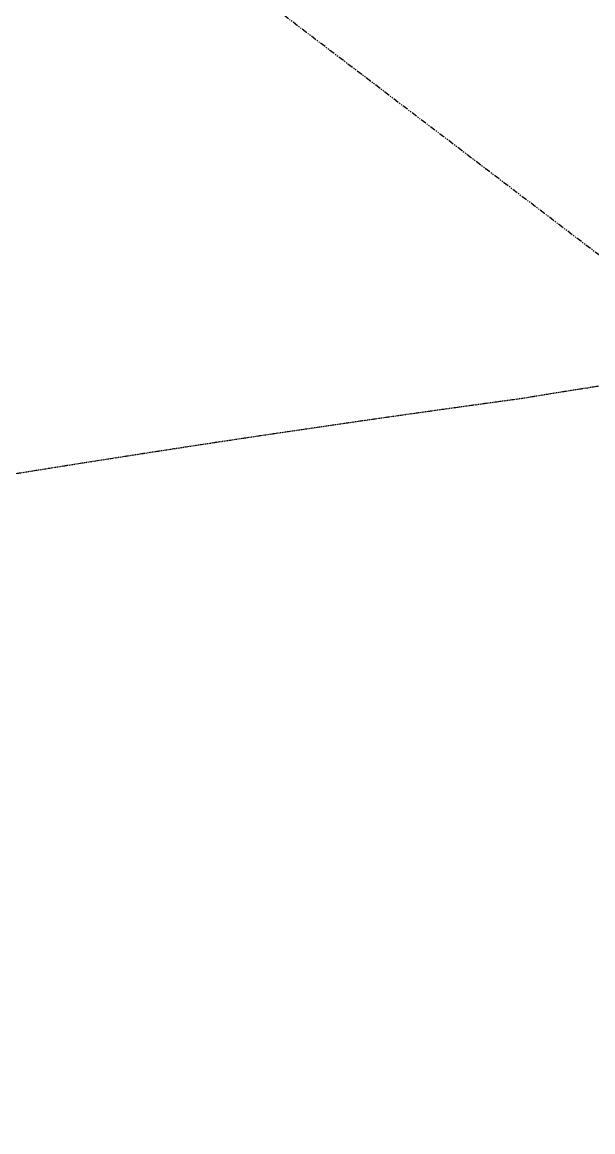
# Model space of a CAD drawing. Header units: millimetres. Extents: x 26027 to 581921, y 7230 to 233891.
# Drawn here: x 454245 to 454866, y 147531 to 148737 of the extents above; entities that cross this region are included whole.
import ezdxf

# ---------------------------------------------------------------- set-up
doc = ezdxf.new("R2010")
doc.units = ezdxf.units.MM
doc.header["$LTSCALE"] = 5
doc.linetypes.add('CACHE', pattern=[0.375, 0.25, -0.125])
doc.linetypes.add('FANTOME', pattern=[2.5, 1.25, -0.25, 0.25, -0.25, 0.25, -0.25])
for name, color, linetype in [('GE-CLEARANCE', 83, 'FANTOME'), ('GE-EQUIPMENT_INSERTION', 140, 'Continuous'), ('GE-MM-SCATTER_LINES', 222, 'CACHE')]:
    doc.layers.add(name, color=color, linetype=linetype)

# ---------------------------------------------------------------- blocks, each defined once
blk = doc.blocks.new('GE-EUR02909')
at = {"layer": 'GE-CLEARANCE'}
blk.add_lwpolyline([(-367, 1538), (-1025, 1538), (-1425, 624), (-1425, -3055.6), (-500, -4055.6), (500, -4055.6), (1425, -3055.6), (1425, -883.2), (1935.1, -384), (1935.1, 624), (1025, 1538), (367, 1538)], dxfattribs=at)
blk = doc.blocks.new('GE-EUR02460')
at = {"layer": 'GE-MM-SCATTER_LINES'}
blk.add_lwpolyline([(887.4, 0, -0.018319), (1569.1, -559.3, -0.025066), (2044, -1012.8, -0.032472), (2545.1, -1597.2, -0.070239), (2870.7, -2176.7, -0.121658), (2917.2, -2556.4, -0.150558), (2802.2, -2792.6, -0.136905), (2240.2, -3048.3, -0.042121), (1094, -3155.9, -0.012265), (-0.1, -3172.3, -0.012265), (-1094.1, -3155.9, -0.042121), (-2240.3, -3048.3, -0.136905), (-2802.4, -2792.6, -0.150558), (-2917.3, -2556.4, -0.121658), (-2870.9, -2176.7, -0.070239), (-2545.2, -1597.2, -0.032472), (-2044.1, -1012.8, -0.025066), (-1569.2, -559.3, -0.018319), (-887.5, 0)], format="xyb", dxfattribs=at)

msp = doc.modelspace()

# ---------------------------------------------------------------- block references
at = {"layer": 'GE-EQUIPMENT_INSERTION', "rotation": 189.9999999999999}
msp.add_blockref('GE-EUR02909', (454259.3, 145029.8), dxfattribs=at)

# ---------------------------------------------------------------- next in the draw order: block references
msp.add_blockref('GE-EUR02460', (454259.3, 145029.8), dxfattribs=at)

doc.saveas('drawing.dxf')
